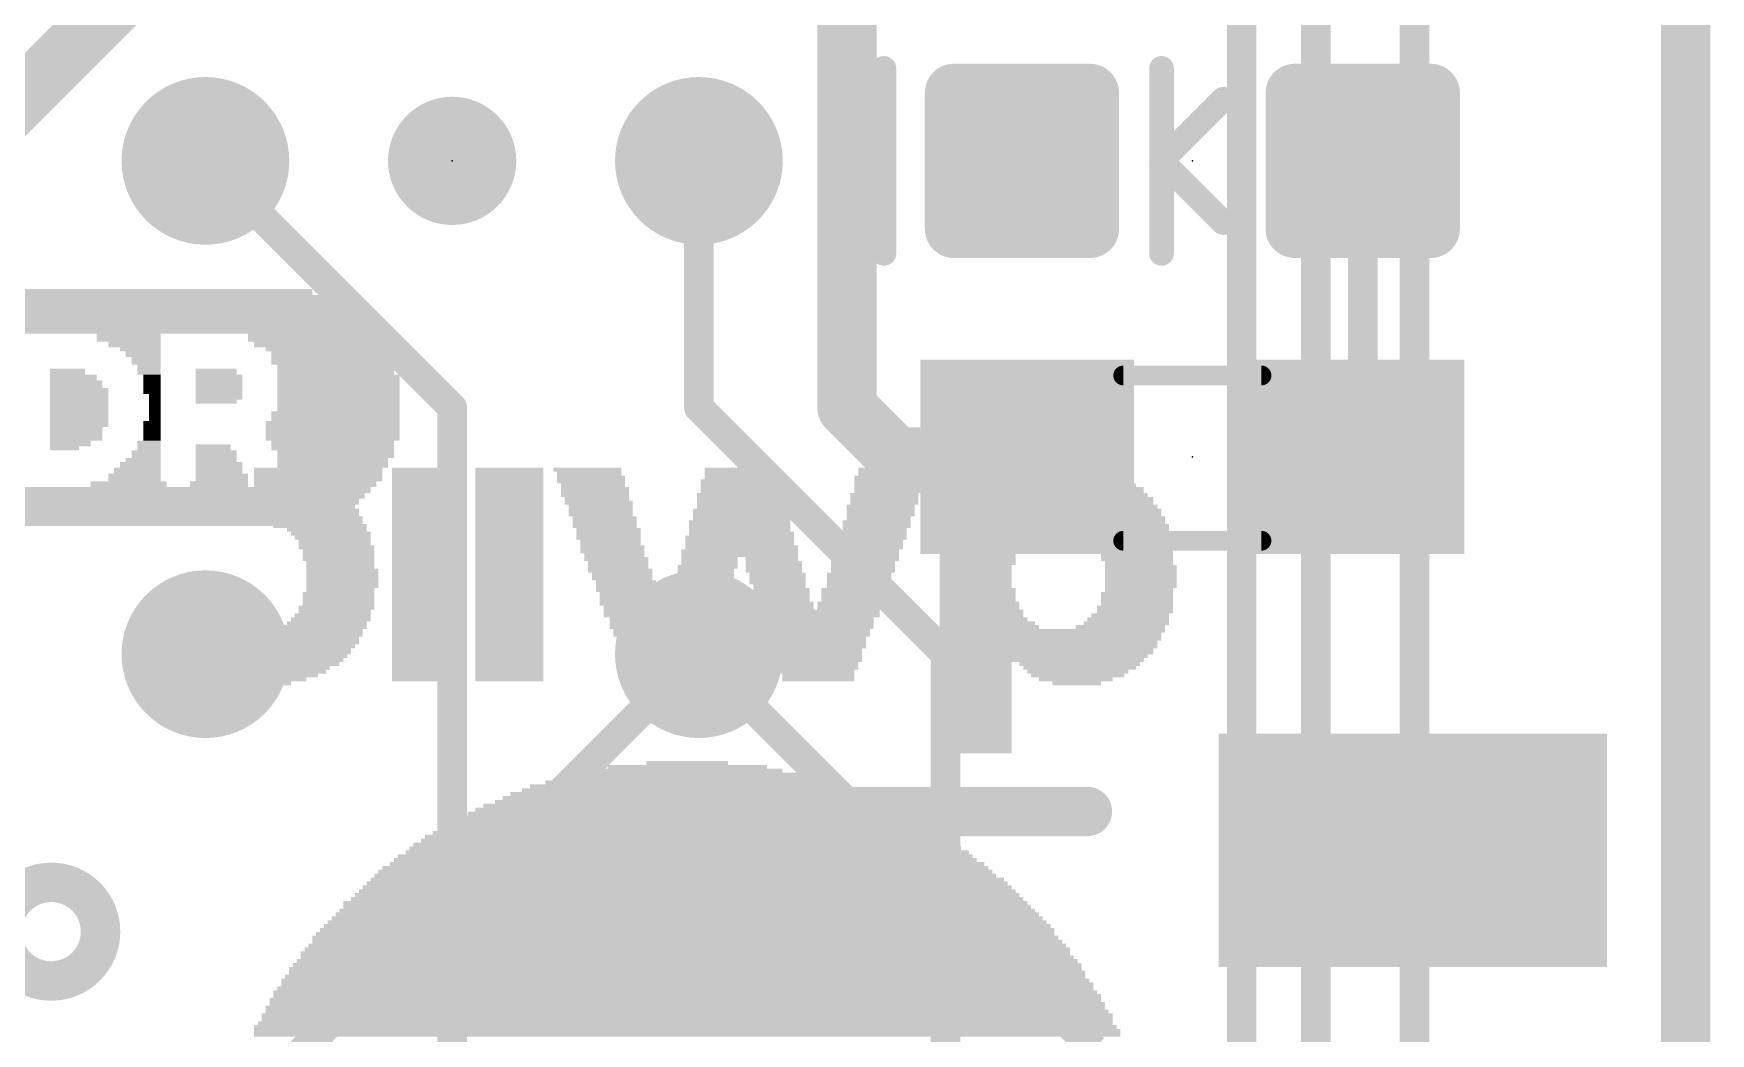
# Model space of a CAD drawing. Extents: x -41 to 66, y -18 to 51.
# Drawn here: x 16.9 to 25.53, y 22.18 to 27.33 of the extents above; entities that cross this region are included whole.
import ezdxf

# ---------------------------------------------------------------- set-up
doc = ezdxf.new("R2010")
doc.units = 0
for name, color, linetype in [('1', 12, 'CONTINUOUS'), ('16', 132, 'CONTINUOUS'), ('17', 110, 'CONTINUOUS'), ('18', 110, 'CONTINUOUS'), ('20', 31, 'CONTINUOUS'), ('21', 41, 'CONTINUOUS'), ('22', 40, 'CONTINUOUS'), ('23', 53, 'CONTINUOUS'), ('24', 53, 'CONTINUOUS'), ('51', 53, 'CONTINUOUS')]:
    doc.layers.add(name, color=color, linetype=linetype)

# ---------------------------------------------------------------- blocks, each defined once
blk = doc.blocks.new('RECT160000X160000R30')
at = {"const_width": 0.15}
blk.add_lwpolyline([(0.425, -0.35), (0.425, 0.35, 0.4142), (0.35, 0.425), (-0.35, 0.425, 0.4142), (-0.425, 0.35), (-0.425, -0.35, 0.4142), (-0.35, -0.425), (0.35, -0.425, 0.4142)], format="xyb", close=True, dxfattribs=at)
blk.add_solid([(-0.3754, -0.3754), (0.3754, -0.3754), (-0.3754, 0.3754), (0.3754, 0.3754)])
blk = doc.blocks.new('RECT')
blk.add_solid([(-0.5, -0.5), (0.5, -0.5), (-0.5, 0.5), (0.5, 0.5)])
blk = doc.blocks.new('ROUNDP')
at = {"const_width": 0.5}
blk.add_lwpolyline([(0, -0.25, 1), (0, 0.25, 1), (0, -0.25)], format="xyb", dxfattribs=at)
blk = doc.blocks.new('ROUNDV')
at = {"const_width": 0.5}
blk.add_lwpolyline([(0, -0.25, 1), (0, 0.25, 1), (0, -0.25)], format="xyb", dxfattribs=at)

msp = doc.modelspace()

# ---------------------------------------------------------------- linework, layer by layer
at = {"layer": '1'}
for points, const_width in [([(25.4, 50.8), (25.4, 0)], 0.254), ([(16.51, 26.67), (17.78, 27.94)], 0.3048), ([(21.082, 25.4), (21.082, 27.94)], 0.3048), ([(19.05, 25.4), (17.78, 26.67)], 0.1524), ([(23.737, 26.67), (23.737, 25.173)], 0.1524), ([(21.336, 25.146), (21.082, 25.4)], 0.3048), ([(19.05, 21.59), (19.05, 25.4)], 0.1524), ([(22.01, 25.146), (21.336, 25.146)], 0.3048), ([(23.737, 25.173), (23.71, 25.146)], 0.1524), ([(22.352, 22.098), (20.32, 24.13)], 0.1524)]:
    msp.add_lwpolyline(points, dxfattribs=dict(at, const_width=const_width))
for points, const_width in [([(17.8069, 26.6969, 1), (17.7531, 26.6431)], 0.0762), ([(23.7751, 26.67, 1), (23.6989, 26.67)], 0.0762), ([(21.1359, 25.4539, 1), (21.0281, 25.3461)], 0.1524), ([(19.0881, 25.4, 1), (19.0119, 25.4)], 0.0762), ([(19.0231, 25.3731, 1), (19.0769, 25.4269)], 0.0762), ([(21.0058, 25.4, 1), (21.1582, 25.4)], 0.1524), ([(21.336, 25.2222, 1), (21.336, 25.0698)], 0.1524), ([(22.01, 25.0698, 1), (22.01, 25.2222)], 0.1524), ([(21.2821, 25.0921, 1), (21.3899, 25.1999)], 0.1524), ([(23.6831, 25.1729, 1), (23.7369, 25.1191)], 0.0762), ([(23.6989, 25.173, 1), (23.7751, 25.173)], 0.0762), ([(23.7639, 25.1461, 1), (23.7101, 25.1999)], 0.0762), ([(20.3469, 24.1569, 1), (20.2931, 24.1031)], 0.0762)]:
    msp.add_lwpolyline(points, format="xyb", dxfattribs=dict(at, const_width=const_width))
at = {"layer": '16'}
for points, const_width in [([(25.4, 50.8), (25.4, 0)], 0.254), ([(24.003, 15.748), (24.003, 35.941)], 0.1524), ([(23.495, 16.002), (23.495, 34.925)], 0.1524), ([(23.114, 16.764), (23.114, 30.226)], 0.1524), ([(20.32, 25.4), (20.32, 26.67)], 0.1524), ([(21.59, 24.13), (20.32, 25.4)], 0.1524), ([(17.018, 20.828), (20.32, 24.13)], 0.1524), ([(21.59, 21.844), (21.59, 24.13)], 0.1524)]:
    msp.add_lwpolyline(points, dxfattribs=dict(at, const_width=const_width))
at = {"layer": '16', "const_width": 0.0762}
for points in [[(20.3581, 26.67, 1), (20.2819, 26.67)], [(20.3469, 25.4269, 1), (20.2931, 25.3731)], [(20.2819, 25.4, 1), (20.3581, 25.4)], [(20.3469, 24.1031, 1), (20.2931, 24.1569)], [(21.6281, 24.13, 1), (21.5519, 24.13)], [(21.5631, 24.1031, 1), (21.6169, 24.1569)]]:
    msp.add_lwpolyline(points, format="xyb", dxfattribs=at)
at = {"layer": '20', "const_width": 0.2032}
msp.add_lwpolyline([(25.4, 50.8), (25.4, 0)], dxfattribs=at)
at = {"layer": '21'}
for points, const_width in [([(21.2725, 26.1938), (21.2725, 27.1463)], 0.127), ([(20.67, 22.57), (20.67, 23.32)], 0.254), ([(20.67, 23.32), (22.32, 23.32)], 0.254)]:
    msp.add_lwpolyline(points, dxfattribs=dict(at, const_width=const_width))
for points, const_width in [([(21.3042, 27.1463, 1), (21.2408, 27.1463)], 0.0635), ([(21.2408, 26.1938, 1), (21.3042, 26.1938)], 0.0635), ([(20.7335, 23.32, 1), (20.6065, 23.32)], 0.127), ([(20.67, 23.3835, 1), (20.67, 23.2565)], 0.127), ([(22.32, 23.2565, 1), (22.32, 23.3835)], 0.127), ([(16.9863, 22.4473, 1), (16.9863, 22.9552, 1), (16.9863, 22.4473)], 0.2032), ([(20.6065, 22.57, 1), (20.7335, 22.57)], 0.127)]:
    msp.add_lwpolyline(points, format="xyb", dxfattribs=dict(at, const_width=const_width))
at = {"layer": '23'}
for p in [(22.86, 26.67), (22.86, 25.146)]:
    msp.add_point(p, dxfattribs=at)
at = {"layer": '24'}
msp.add_point((19.05, 26.67), dxfattribs=at)
at = {"layer": '51'}
for points, const_width in [([(22.7013, 26.67), (22.7013, 27.1463)], 0.127), ([(22.7013, 26.67), (23.0188, 26.9875)], 0.127), ([(22.7013, 26.1938), (22.7013, 26.67)], 0.127), ([(22.7013, 26.67), (23.0188, 26.3525)], 0.127), ([(23.216, 25.565), (22.504, 25.565)], 0.1016), ([(23.216, 24.714), (22.504, 24.714)], 0.1016)]:
    msp.add_lwpolyline(points, dxfattribs=dict(at, const_width=const_width))
for points, const_width in [([(22.733, 27.1463, 1), (22.6695, 27.1463)], 0.0635), ([(23.0412, 26.965, 1), (22.9963, 27.01)], 0.0635), ([(22.7237, 26.6925, 1), (22.6788, 26.6475)], 0.0635), ([(22.6788, 26.6925, 1), (22.7237, 26.6475)], 0.0635), ([(22.733, 26.67, 1), (22.6695, 26.67)], 0.0635), ([(22.6695, 26.67, 1), (22.733, 26.67)], 0.0635), ([(22.9963, 26.33, 1), (23.0412, 26.375)], 0.0635), ([(22.6695, 26.1938, 1), (22.733, 26.1938)], 0.0635), ([(22.504, 25.5904, 1), (22.504, 25.5396)], 0.0508), ([(23.216, 25.5396, 1), (23.216, 25.5904)], 0.0508), ([(22.504, 24.7394, 1), (22.504, 24.6886)], 0.0508), ([(23.216, 24.6886, 1), (23.216, 24.7394)], 0.0508)]:
    msp.add_lwpolyline(points, format="xyb", dxfattribs=dict(at, const_width=const_width))

# ---------------------------------------------------------------- block references
at = {"layer": '1', "rotation": 90}
for p in [(21.983, 26.67), (23.737, 26.67)]:
    msp.add_blockref('RECT160000X160000R30', p, dxfattribs=at)
at = {"layer": '1', "xscale": 1.1, "rotation": 180}
for p in [(22.01, 25.146), (23.71, 25.146)]:
    msp.add_blockref('RECT', p, dxfattribs=at)
at = {"layer": '1', "xscale": 1.2, "yscale": 2, "rotation": 90}
msp.add_blockref('RECT', (23.995, 23.12), dxfattribs=at)
at = {"layer": '17', "xscale": 0.8636, "yscale": 0.8636, "rotation": 270}
for p in [(17.78, 26.67), (17.78, 26.67), (17.78, 26.67), (17.78, 26.67), (20.32, 26.67), (20.32, 26.67), (20.32, 26.67), (20.32, 26.67), (17.78, 24.13), (17.78, 24.13), (17.78, 24.13), (17.78, 24.13), (20.32, 24.13), (20.32, 24.13), (20.32, 24.13), (20.32, 24.13)]:
    msp.add_blockref('ROUNDP', p, dxfattribs=at)
at = {"layer": '18', "xscale": 0.6604, "yscale": 0.6604}
msp.add_blockref('ROUNDV', (19.05, 26.67), dxfattribs=at)
msp.add_blockref('ROUNDV', (19.05, 26.67), dxfattribs=at)
at = {"layer": '21'}
for p, xscale, yscale in [((17.055, 25.995), 2.55, 0.03), ((17.055, 25.91), 2.97, 0.04), ((17.055, 25.94), 2.85, 0.02), ((17.055, 25.965), 2.73, 0.03), ((17.055, 25.795), 3.21, 0.03), ((17.055, 25.82), 3.15, 0.02), ((17.055, 25.845), 3.09, 0.03), ((17.055, 25.875), 3.03, 0.03), ((17.385, 25.76), 0.33, 0.04), ((17.415, 25.725), 0.27, 0.03), ((18.345, 25.76), 0.69, 0.04), ((18.36, 25.725), 0.66, 0.03), ((17.445, 25.705), 0.21, 0.03), ((17.46, 25.675), 0.18, 0.03), ((17.475, 25.64), 0.15, 0.04), ((18.405, 25.705), 0.63, 0.03), ((18.42, 25.675), 0.6, 0.03), ((18.435, 25.64), 0.63, 0.04), ((17.07, 25.585), 0.18, 0.03), ((17.1, 25.555), 0.24, 0.03), ((17.49, 25.605), 0.12, 0.03), ((17.49, 25.585), 0.12, 0.03), ((17.505, 25.555), 0.09, 0.03), ((17.835, 25.585), 0.21, 0.03), ((17.85, 25.555), 0.24, 0.03), ((18.45, 25.605), 0.6, 0.03), ((18.45, 25.585), 0.6, 0.03), ((18.465, 25.555), 0.63, 0.03), ((17.115, 25.52), 0.27, 0.04), ((17.13, 25.485), 0.3, 0.03), ((17.13, 25.455), 0.3, 0.03), ((17.505, 25.52), 0.09, 0.04), ((17.505, 25.485), 0.09, 0.03), ((17.52, 25.455), 0.06, 0.03), ((17.85, 25.52), 0.24, 0.04), ((17.85, 25.485), 0.24, 0.03), ((17.85, 25.455), 0.24, 0.03), ((18.465, 25.52), 0.63, 0.04), ((18.465, 25.485), 0.63, 0.03), ((18.465, 25.455), 0.63, 0.03), ((17.13, 25.435), 0.3, 0.03), ((17.13, 25.4), 0.3, 0.04), ((17.13, 25.365), 0.3, 0.03), ((17.52, 25.435), 0.06, 0.03), ((17.52, 25.4), 0.06, 0.04), ((17.52, 25.365), 0.06, 0.03), ((17.835, 25.435), 0.21, 0.03), ((18.45, 25.365), 0.66, 0.03), ((18.465, 25.435), 0.63, 0.03), ((18.465, 25.4), 0.63, 0.04), ((17.13, 25.345), 0.3, 0.03), ((17.13, 25.315), 0.3, 0.03), ((17.115, 25.28), 0.27, 0.04), ((17.505, 25.315), 0.09, 0.03), ((17.505, 25.28), 0.09, 0.04), ((17.52, 25.345), 0.06, 0.03), ((18.435, 25.315), 0.69, 0.03), ((18.435, 25.28), 0.69, 0.04), ((18.45, 25.345), 0.66, 0.03), ((17.115, 25.245), 0.27, 0.03), ((17.085, 25.215), 0.21, 0.03), ((17.055, 25.195), 0.15, 0.03), ((17.49, 25.215), 0.12, 0.03), ((17.49, 25.195), 0.12, 0.03), ((17.505, 25.245), 0.09, 0.03), ((17.82, 25.195), 0.18, 0.03), ((18.435, 25.245), 0.69, 0.03), ((18.435, 25.215), 0.63, 0.03), ((18.435, 25.195), 0.63, 0.03), ((17.445, 25.105), 0.21, 0.03), ((17.46, 25.125), 0.18, 0.03), ((17.475, 25.16), 0.15, 0.04), ((17.835, 25.16), 0.21, 0.04), ((17.835, 25.125), 0.21, 0.03), ((17.85, 25.105), 0.24, 0.03), ((18.45, 25.16), 0.6, 0.04), ((18.435, 25.125), 0.57, 0.03), ((18.435, 25.105), 0.57, 0.03), ((17.415, 25.04), 0.27, 0.04), ((17.43, 25.075), 0.24, 0.03), ((17.85, 25.075), 0.24, 0.03), ((17.865, 25.04), 0.27, 0.04), ((18.42, 25.04), 0.54, 0.04), ((18.435, 25.075), 0.51, 0.03), ((17.055, 24.975), 3.15, 0.03), ((17.055, 24.945), 3.09, 0.03), ((17.385, 25.005), 0.39, 0.03), ((17.85, 25.005), 0.3, 0.03), ((18.39, 25.005), 0.54, 0.03), ((17.055, 24.915), 3.03, 0.03), ((17.055, 24.895), 2.97, 0.03), ((17.055, 24.865), 2.85, 0.03), ((17.055, 24.835), 2.73, 0.03), ((17.055, 24.805), 2.55, 0.03)]:
    msp.add_blockref('RECT', p, dxfattribs=dict(at, xscale=xscale, yscale=yscale))
at = {"layer": '22', "rotation": 180}
for p, xscale, yscale in [((18.135, 25.08), 0.21, 0.02), ((18.175, 25.06), 0.29, 0.02), ((18.195, 25.04), 0.33, 0.02), ((18.915, 25.08), 0.35, 0.02), ((18.915, 25.06), 0.35, 0.02), ((18.915, 25.04), 0.35, 0.02), ((19.345, 25.08), 0.35, 0.02), ((19.345, 25.06), 0.35, 0.02), ((19.345, 25.04), 0.35, 0.02), ((19.745, 25.08), 0.35, 0.02), ((19.755, 25.06), 0.33, 0.02), ((19.765, 25.04), 0.35, 0.02), ((20.53, 25.08), 0.36, 0.02), ((20.53, 25.06), 0.36, 0.02), ((20.54, 25.04), 0.38, 0.02), ((21.305, 25.04), 0.37, 0.02), ((21.325, 25.08), 0.37, 0.02), ((21.315, 25.06), 0.35, 0.02), ((21.745, 25.06), 0.37, 0.02), ((21.745, 25.04), 0.37, 0.02), ((21.755, 25.08), 0.35, 0.02), ((22.27, 25.04), 0.48, 0.02), ((22.27, 25.06), 0.4, 0.02), ((22.275, 25.08), 0.27, 0.02), ((18.215, 25.02), 0.37, 0.02), ((18.24, 25), 0.42, 0.02), ((18.25, 24.975), 0.44, 0.03), ((18.26, 24.95), 0.46, 0.02), ((18.915, 25.02), 0.35, 0.02), ((18.915, 25), 0.35, 0.02), ((18.915, 24.975), 0.35, 0.03), ((18.915, 24.95), 0.35, 0.02), ((19.345, 25.02), 0.35, 0.02), ((19.345, 25), 0.35, 0.02), ((19.345, 24.975), 0.35, 0.03), ((19.345, 24.95), 0.35, 0.02), ((19.765, 25.02), 0.35, 0.02), ((19.775, 25), 0.33, 0.02), ((19.785, 24.975), 0.35, 0.03), ((19.785, 24.95), 0.35, 0.02), ((20.53, 24.95), 0.44, 0.02), ((20.53, 25.02), 0.4, 0.02), ((20.53, 25), 0.4, 0.02), ((20.53, 24.975), 0.4, 0.03), ((21.275, 24.95), 0.35, 0.02), ((21.305, 25.02), 0.37, 0.02), ((21.295, 25), 0.35, 0.02), ((21.295, 24.975), 0.35, 0.03), ((21.745, 25.02), 0.37, 0.02), ((21.745, 25), 0.37, 0.02), ((21.745, 24.975), 0.37, 0.03), ((22.095, 24.95), 1.07, 0.02), ((22.28, 24.975), 0.66, 0.03), ((22.28, 25), 0.58, 0.02), ((22.28, 25.02), 0.54, 0.02), ((18.27, 24.93), 0.48, 0.02), ((18.28, 24.91), 0.5, 0.02), ((18.29, 24.89), 0.52, 0.02), ((18.3, 24.87), 0.54, 0.02), ((18.3, 24.85), 0.54, 0.02), ((18.915, 24.93), 0.35, 0.02), ((18.915, 24.91), 0.35, 0.02), ((18.915, 24.89), 0.35, 0.02), ((18.915, 24.87), 0.35, 0.02), ((18.915, 24.85), 0.35, 0.02), ((19.345, 24.93), 0.35, 0.02), ((19.345, 24.91), 0.35, 0.02), ((19.345, 24.89), 0.35, 0.02), ((19.345, 24.87), 0.35, 0.02), ((19.345, 24.85), 0.35, 0.02), ((19.795, 24.93), 0.33, 0.02), ((19.805, 24.91), 0.35, 0.02), ((19.815, 24.89), 0.33, 0.02), ((19.815, 24.87), 0.33, 0.02), ((19.815, 24.85), 0.33, 0.02), ((20.53, 24.87), 0.48, 0.02), ((20.53, 24.85), 0.48, 0.02), ((20.53, 24.93), 0.44, 0.02), ((20.53, 24.91), 0.44, 0.02), ((20.54, 24.89), 0.46, 0.02), ((21.255, 24.89), 0.35, 0.02), ((21.255, 24.87), 0.35, 0.02), ((21.255, 24.85), 0.35, 0.02), ((21.275, 24.93), 0.35, 0.02), ((21.275, 24.91), 0.35, 0.02), ((22.11, 24.93), 1.1, 0.02), ((22.11, 24.91), 1.1, 0.02), ((22.12, 24.89), 1.12, 0.02), ((22.13, 24.87), 1.14, 0.02), ((22.13, 24.85), 1.14, 0.02), ((18.31, 24.83), 0.56, 0.02), ((18.31, 24.81), 0.56, 0.02), ((18.37, 24.79), 0.48, 0.02), ((18.405, 24.77), 0.41, 0.02), ((18.915, 24.83), 0.35, 0.02), ((18.915, 24.81), 0.35, 0.02), ((18.915, 24.79), 0.35, 0.02), ((18.915, 24.77), 0.35, 0.02), ((19.345, 24.83), 0.35, 0.02), ((19.345, 24.81), 0.35, 0.02), ((19.345, 24.79), 0.35, 0.02), ((19.345, 24.77), 0.35, 0.02), ((19.835, 24.83), 0.33, 0.02), ((19.835, 24.81), 0.33, 0.02), ((19.835, 24.79), 0.33, 0.02), ((19.855, 24.77), 0.33, 0.02), ((20.53, 24.81), 0.52, 0.02), ((20.53, 24.79), 0.52, 0.02), ((20.53, 24.77), 0.52, 0.02), ((20.54, 24.83), 0.5, 0.02), ((21.235, 24.81), 0.35, 0.02), ((21.235, 24.79), 0.35, 0.02), ((21.225, 24.77), 0.33, 0.02), ((21.245, 24.83), 0.33, 0.02), ((22.14, 24.83), 1.16, 0.02), ((22.14, 24.81), 1.16, 0.02), ((21.83, 24.79), 0.54, 0.02), ((21.805, 24.77), 0.49, 0.02), ((22.49, 24.79), 0.5, 0.02), ((22.51, 24.77), 0.46, 0.02), ((18.425, 24.75), 0.41, 0.02), ((18.435, 24.73), 0.39, 0.02), ((18.445, 24.705), 0.37, 0.03), ((18.455, 24.68), 0.39, 0.02), ((18.915, 24.75), 0.35, 0.02), ((18.915, 24.73), 0.35, 0.02), ((18.915, 24.705), 0.35, 0.03), ((18.915, 24.68), 0.35, 0.02), ((19.345, 24.75), 0.35, 0.02), ((19.345, 24.73), 0.35, 0.02), ((19.345, 24.705), 0.35, 0.03), ((19.345, 24.68), 0.35, 0.02), ((19.855, 24.75), 0.33, 0.02), ((19.855, 24.73), 0.33, 0.02), ((19.865, 24.705), 0.31, 0.03), ((19.875, 24.68), 0.33, 0.02), ((20.53, 24.73), 0.56, 0.02), ((20.53, 24.705), 0.56, 0.03), ((20.54, 24.68), 0.58, 0.02), ((20.54, 24.75), 0.54, 0.02), ((21.195, 24.68), 0.35, 0.02), ((21.215, 24.75), 0.35, 0.02), ((21.215, 24.73), 0.35, 0.02), ((21.205, 24.705), 0.33, 0.03), ((21.785, 24.75), 0.45, 0.02), ((21.775, 24.73), 0.43, 0.02), ((21.775, 24.705), 0.43, 0.03), ((21.765, 24.68), 0.41, 0.02), ((22.53, 24.75), 0.42, 0.02), ((22.54, 24.73), 0.4, 0.02), ((22.565, 24.705), 0.39, 0.03), ((22.565, 24.68), 0.39, 0.02), ((18.465, 24.66), 0.37, 0.02), ((18.465, 24.64), 0.37, 0.02), ((18.465, 24.62), 0.37, 0.02), ((18.475, 24.6), 0.35, 0.02), ((18.915, 24.66), 0.35, 0.02), ((18.915, 24.64), 0.35, 0.02), ((18.915, 24.62), 0.35, 0.02), ((18.915, 24.6), 0.35, 0.02), ((19.345, 24.66), 0.35, 0.02), ((19.345, 24.64), 0.35, 0.02), ((19.345, 24.62), 0.35, 0.02), ((19.345, 24.6), 0.35, 0.02), ((19.875, 24.66), 0.33, 0.02), ((19.885, 24.64), 0.31, 0.02), ((19.895, 24.62), 0.33, 0.02), ((19.905, 24.6), 0.31, 0.02), ((20.53, 24.66), 0.6, 0.02), ((20.53, 24.64), 0.6, 0.02), ((20.375, 24.62), 0.29, 0.02), ((20.375, 24.6), 0.29, 0.02), ((20.695, 24.62), 0.27, 0.02), ((20.705, 24.6), 0.29, 0.02), ((21.165, 24.6), 0.33, 0.02), ((21.185, 24.66), 0.33, 0.02), ((21.185, 24.64), 0.33, 0.02), ((21.185, 24.62), 0.33, 0.02), ((21.765, 24.66), 0.41, 0.02), ((21.755, 24.64), 0.39, 0.02), ((21.755, 24.62), 0.39, 0.02), ((21.755, 24.6), 0.39, 0.02), ((22.575, 24.66), 0.37, 0.02), ((22.575, 24.64), 0.37, 0.02), ((22.575, 24.62), 0.37, 0.02), ((22.585, 24.6), 0.35, 0.02), ((18.475, 24.58), 0.35, 0.02), ((18.485, 24.56), 0.37, 0.02), ((18.485, 24.54), 0.37, 0.02), ((18.485, 24.52), 0.37, 0.02), ((18.915, 24.58), 0.35, 0.02), ((18.915, 24.56), 0.35, 0.02), ((18.915, 24.54), 0.35, 0.02), ((18.915, 24.52), 0.35, 0.02), ((19.345, 24.58), 0.35, 0.02), ((19.345, 24.56), 0.35, 0.02), ((19.345, 24.54), 0.35, 0.02), ((19.345, 24.52), 0.35, 0.02), ((19.905, 24.58), 0.31, 0.02), ((19.915, 24.56), 0.33, 0.02), ((19.925, 24.54), 0.31, 0.02), ((19.925, 24.52), 0.31, 0.02), ((20.345, 24.52), 0.31, 0.02), ((20.365, 24.58), 0.31, 0.02), ((20.355, 24.56), 0.29, 0.02), ((20.355, 24.54), 0.29, 0.02), ((20.705, 24.58), 0.29, 0.02), ((20.705, 24.56), 0.29, 0.02), ((20.725, 24.54), 0.29, 0.02), ((20.725, 24.52), 0.29, 0.02), ((21.145, 24.54), 0.33, 0.02), ((21.145, 24.52), 0.33, 0.02), ((21.165, 24.58), 0.33, 0.02), ((21.165, 24.56), 0.33, 0.02), ((21.745, 24.58), 0.37, 0.02), ((21.745, 24.56), 0.37, 0.02), ((21.745, 24.54), 0.37, 0.02), ((21.745, 24.52), 0.37, 0.02), ((22.595, 24.58), 0.37, 0.02), ((22.595, 24.56), 0.37, 0.02), ((22.595, 24.54), 0.37, 0.02), ((22.595, 24.52), 0.37, 0.02), ((18.465, 24.44), 0.37, 0.02), ((18.465, 24.415), 0.37, 0.03), ((18.485, 24.5), 0.37, 0.02), ((18.485, 24.48), 0.37, 0.02), ((18.475, 24.46), 0.35, 0.02), ((18.915, 24.5), 0.35, 0.02), ((18.915, 24.48), 0.35, 0.02), ((18.915, 24.46), 0.35, 0.02), ((18.915, 24.44), 0.35, 0.02), ((18.915, 24.415), 0.35, 0.03), ((19.345, 24.5), 0.35, 0.02), ((19.345, 24.48), 0.35, 0.02), ((19.345, 24.46), 0.35, 0.02), ((19.345, 24.44), 0.35, 0.02), ((19.345, 24.415), 0.35, 0.03), ((19.945, 24.5), 0.31, 0.02), ((19.945, 24.48), 0.31, 0.02), ((19.945, 24.46), 0.31, 0.02), ((19.955, 24.44), 0.29, 0.02), ((19.97, 24.415), 0.32, 0.03), ((20.325, 24.44), 0.31, 0.02), ((20.315, 24.415), 0.29, 0.03), ((20.335, 24.5), 0.29, 0.02), ((20.335, 24.48), 0.29, 0.02), ((20.335, 24.46), 0.29, 0.02), ((20.725, 24.5), 0.29, 0.02), ((20.735, 24.48), 0.27, 0.02), ((20.745, 24.46), 0.29, 0.02), ((20.745, 24.44), 0.29, 0.02), ((20.755, 24.415), 0.27, 0.03), ((21.12, 24.46), 0.34, 0.02), ((21.11, 24.44), 0.32, 0.02), ((21.11, 24.415), 0.32, 0.03), ((21.135, 24.5), 0.31, 0.02), ((21.135, 24.48), 0.31, 0.02), ((21.745, 24.5), 0.37, 0.02), ((21.745, 24.48), 0.37, 0.02), ((21.755, 24.46), 0.39, 0.02), ((21.755, 24.44), 0.39, 0.02), ((21.755, 24.415), 0.39, 0.03), ((22.575, 24.44), 0.37, 0.02), ((22.575, 24.415), 0.37, 0.03), ((22.595, 24.5), 0.37, 0.02), ((22.595, 24.48), 0.37, 0.02), ((22.585, 24.46), 0.35, 0.02), ((18.455, 24.37), 0.39, 0.02), ((18.445, 24.35), 0.37, 0.02), ((18.465, 24.39), 0.37, 0.02), ((18.915, 24.39), 0.35, 0.02), ((18.915, 24.37), 0.35, 0.02), ((18.915, 24.35), 0.35, 0.02), ((19.345, 24.39), 0.35, 0.02), ((19.345, 24.37), 0.35, 0.02), ((19.345, 24.35), 0.35, 0.02), ((19.97, 24.39), 0.32, 0.02), ((19.98, 24.37), 0.3, 0.02), ((20.135, 24.35), 0.61, 0.02), ((20.305, 24.37), 0.31, 0.02), ((20.315, 24.39), 0.29, 0.02), ((20.765, 24.39), 0.29, 0.02), ((20.765, 24.37), 0.29, 0.02), ((20.945, 24.35), 0.61, 0.02), ((21.1, 24.39), 0.34, 0.02), ((21.09, 24.37), 0.32, 0.02), ((21.765, 24.39), 0.41, 0.02), ((21.765, 24.37), 0.41, 0.02), ((21.775, 24.35), 0.43, 0.02), ((22.565, 24.37), 0.39, 0.02), ((22.565, 24.35), 0.39, 0.02), ((22.575, 24.39), 0.37, 0.02), ((18.31, 24.25), 0.56, 0.02), ((18.38, 24.27), 0.46, 0.02), ((18.405, 24.29), 0.41, 0.02), ((18.425, 24.31), 0.41, 0.02), ((18.435, 24.33), 0.39, 0.02), ((18.915, 24.33), 0.35, 0.02), ((18.915, 24.31), 0.35, 0.02), ((18.915, 24.29), 0.35, 0.02), ((18.915, 24.27), 0.35, 0.02), ((18.915, 24.25), 0.35, 0.02), ((19.345, 24.33), 0.35, 0.02), ((19.345, 24.31), 0.35, 0.02), ((19.345, 24.29), 0.35, 0.02), ((19.345, 24.27), 0.35, 0.02), ((19.345, 24.25), 0.35, 0.02), ((20.135, 24.33), 0.61, 0.02), ((20.15, 24.31), 0.58, 0.02), ((20.14, 24.29), 0.56, 0.02), ((20.14, 24.27), 0.56, 0.02), ((20.15, 24.25), 0.54, 0.02), ((20.945, 24.33), 0.61, 0.02), ((20.93, 24.31), 0.58, 0.02), ((20.94, 24.29), 0.56, 0.02), ((20.94, 24.27), 0.56, 0.02), ((20.93, 24.25), 0.54, 0.02), ((21.775, 24.33), 0.43, 0.02), ((21.785, 24.31), 0.45, 0.02), ((21.805, 24.29), 0.49, 0.02), ((21.815, 24.27), 0.51, 0.02), ((22.14, 24.25), 1.16, 0.02), ((22.49, 24.27), 0.46, 0.02), ((22.52, 24.29), 0.44, 0.02), ((22.53, 24.31), 0.42, 0.02), ((22.54, 24.33), 0.4, 0.02), ((18.31, 24.23), 0.56, 0.02), ((18.3, 24.21), 0.54, 0.02), ((18.3, 24.19), 0.54, 0.02), ((18.29, 24.17), 0.52, 0.02), ((18.915, 24.23), 0.35, 0.02), ((18.915, 24.21), 0.35, 0.02), ((18.915, 24.19), 0.35, 0.02), ((18.915, 24.17), 0.35, 0.02), ((19.345, 24.23), 0.35, 0.02), ((19.345, 24.21), 0.35, 0.02), ((19.345, 24.19), 0.35, 0.02), ((19.345, 24.17), 0.35, 0.02), ((20.135, 24.23), 0.51, 0.02), ((20.145, 24.21), 0.49, 0.02), ((20.145, 24.19), 0.49, 0.02), ((20.145, 24.17), 0.49, 0.02), ((20.945, 24.23), 0.51, 0.02), ((20.935, 24.21), 0.49, 0.02), ((20.935, 24.19), 0.49, 0.02), ((20.935, 24.17), 0.49, 0.02), ((22.13, 24.23), 1.14, 0.02), ((22.13, 24.21), 1.14, 0.02), ((22.12, 24.19), 1.12, 0.02), ((22.12, 24.17), 1.12, 0.02), ((18.28, 24.145), 0.5, 0.03), ((18.27, 24.12), 0.48, 0.02), ((18.26, 24.1), 0.46, 0.02), ((18.25, 24.08), 0.44, 0.02), ((18.915, 24.145), 0.35, 0.03), ((18.915, 24.12), 0.35, 0.02), ((18.915, 24.1), 0.35, 0.02), ((18.915, 24.08), 0.35, 0.02), ((19.345, 24.145), 0.35, 0.03), ((19.345, 24.12), 0.35, 0.02), ((19.345, 24.1), 0.35, 0.02), ((19.345, 24.08), 0.35, 0.02), ((20.145, 24.145), 0.45, 0.03), ((20.145, 24.12), 0.45, 0.02), ((20.145, 24.1), 0.45, 0.02), ((20.145, 24.08), 0.41, 0.02), ((20.935, 24.145), 0.45, 0.03), ((20.935, 24.12), 0.45, 0.02), ((20.935, 24.1), 0.45, 0.02), ((20.935, 24.08), 0.41, 0.02), ((22.11, 24.145), 1.1, 0.03), ((22.095, 24.12), 1.07, 0.02), ((22.085, 24.1), 1.05, 0.02), ((21.745, 24.08), 0.37, 0.02), ((22.28, 24.08), 0.62, 0.02), ((18.225, 24.06), 0.39, 0.02), ((18.215, 24.04), 0.37, 0.02), ((18.195, 24.02), 0.33, 0.02), ((18.165, 24), 0.27, 0.02), ((18.915, 24.06), 0.35, 0.02), ((18.915, 24.04), 0.35, 0.02), ((18.915, 24.02), 0.35, 0.02), ((18.915, 24), 0.35, 0.02), ((19.345, 24.06), 0.35, 0.02), ((19.345, 24.04), 0.35, 0.02), ((19.345, 24.02), 0.35, 0.02), ((19.345, 24), 0.35, 0.02), ((20.145, 24.06), 0.41, 0.02), ((20.155, 24.04), 0.39, 0.02), ((20.145, 24.02), 0.37, 0.02), ((20.145, 24), 0.37, 0.02), ((20.935, 24.06), 0.41, 0.02), ((20.925, 24.04), 0.39, 0.02), ((20.935, 24.02), 0.37, 0.02), ((20.935, 24), 0.37, 0.02), ((21.745, 24.06), 0.37, 0.02), ((21.745, 24.04), 0.37, 0.02), ((21.745, 24.02), 0.37, 0.02), ((21.745, 24), 0.37, 0.02), ((22.28, 24.06), 0.58, 0.02), ((22.27, 24.04), 0.52, 0.02), ((22.27, 24.02), 0.48, 0.02), ((22.26, 24), 0.38, 0.02), ((18.125, 23.98), 0.19, 0.02), ((21.745, 23.98), 0.37, 0.02), ((21.745, 23.96), 0.37, 0.02), ((21.745, 23.94), 0.37, 0.02), ((21.745, 23.92), 0.37, 0.02), ((21.745, 23.9), 0.37, 0.02), ((22.265, 23.98), 0.25, 0.02), ((21.745, 23.88), 0.37, 0.02), ((21.745, 23.855), 0.37, 0.03), ((21.745, 23.83), 0.37, 0.02), ((21.745, 23.81), 0.37, 0.02), ((21.745, 23.79), 0.37, 0.02), ((21.745, 23.77), 0.37, 0.02), ((21.745, 23.75), 0.37, 0.02), ((21.745, 23.73), 0.37, 0.02), ((21.745, 23.71), 0.37, 0.02), ((21.745, 23.69), 0.37, 0.02), ((21.745, 23.67), 0.37, 0.02), ((21.745, 23.65), 0.37, 0.02), ((20.26, 23.57), 0.42, 0.02), ((21.745, 23.63), 0.37, 0.02), ((20.26, 23.47), 1.46, 0.02), ((20.26, 23.49), 1.34, 0.02), ((20.26, 23.51), 1.18, 0.02), ((20.26, 23.53), 0.98, 0.02), ((20.26, 23.55), 0.82, 0.02), ((20.26, 23.39), 1.9, 0.02), ((20.26, 23.41), 1.82, 0.02), ((20.26, 23.43), 1.7, 0.02), ((20.25, 23.45), 1.6, 0.02), ((20.26, 23.31), 2.26, 0.02), ((20.25, 23.33), 2.16, 0.02), ((20.26, 23.35), 2.1, 0.02), ((20.26, 23.37), 1.98, 0.02), ((20.25, 23.21), 2.6, 0.02), ((20.26, 23.23), 2.54, 0.02), ((20.25, 23.25), 2.48, 0.02), ((20.25, 23.27), 2.4, 0.02), ((20.26, 23.29), 2.34, 0.02), ((20.25, 23.13), 2.84, 0.02), ((20.25, 23.15), 2.8, 0.02), ((20.25, 23.17), 2.72, 0.02), ((20.25, 23.19), 2.68, 0.02), ((20.26, 23.05), 3.06, 0.02), ((20.25, 23.07), 3, 0.02), ((20.25, 23.09), 2.96, 0.02), ((20.26, 23.11), 2.9, 0.02), ((20.26, 22.97), 3.26, 0.02), ((20.25, 22.99), 3.2, 0.02), ((20.25, 23.01), 3.16, 0.02), ((20.25, 23.03), 3.12, 0.02), ((20.26, 22.87), 3.46, 0.02), ((20.26, 22.89), 3.42, 0.02), ((20.26, 22.91), 3.38, 0.02), ((20.26, 22.93), 3.34, 0.02), ((20.26, 22.95), 3.3, 0.02), ((20.26, 22.79), 3.62, 0.02), ((20.26, 22.81), 3.58, 0.02), ((20.25, 22.85), 3.52, 0.02), ((20.26, 22.83), 3.54, 0.02), ((20.26, 22.71), 3.78, 0.02), ((20.26, 22.73), 3.74, 0.02), ((20.26, 22.75), 3.7, 0.02), ((20.26, 22.77), 3.66, 0.02), ((20.26, 22.61), 3.94, 0.02), ((20.26, 22.63), 3.9, 0.02), ((20.25, 22.67), 3.84, 0.02), ((20.26, 22.65), 3.86, 0.02), ((20.25, 22.69), 3.8, 0.02), ((20.26, 22.53), 4.06, 0.02), ((20.26, 22.55), 4.02, 0.02), ((20.25, 22.59), 3.96, 0.02), ((20.26, 22.57), 3.98, 0.02), ((20.25, 22.45), 4.16, 0.02), ((20.25, 22.47), 4.12, 0.02), ((20.25, 22.51), 4.08, 0.02), ((20.26, 22.49), 4.1, 0.02), ((20.25, 22.35), 4.28, 0.02), ((20.25, 22.39), 4.24, 0.02), ((20.26, 22.37), 4.26, 0.02), ((20.25, 22.41), 4.2, 0.02), ((20.26, 22.43), 4.18, 0.02), ((20.26, 22.27), 4.38, 0.02), ((20.25, 22.31), 4.32, 0.02), ((20.26, 22.29), 4.34, 0.02), ((20.26, 22.33), 4.3, 0.02), ((20.25, 22.21), 4.44, 0.02), ((20.26, 22.19), 4.46, 0.02), ((20.25, 22.23), 4.4, 0.02), ((20.26, 22.25), 4.38, 0.02), ((20.26, 22.17), 4.46, 0.02)]:
    msp.add_blockref('RECT', p, dxfattribs=dict(at, xscale=xscale, yscale=yscale))
at = {"layer": '51', "xscale": 0.5001, "yscale": 0.95, "rotation": 180}
for p in [(22.2797, 25.1409), (23.4482, 25.1409)]:
    msp.add_blockref('RECT', p, dxfattribs=at)

doc.saveas('drawing.dxf')
